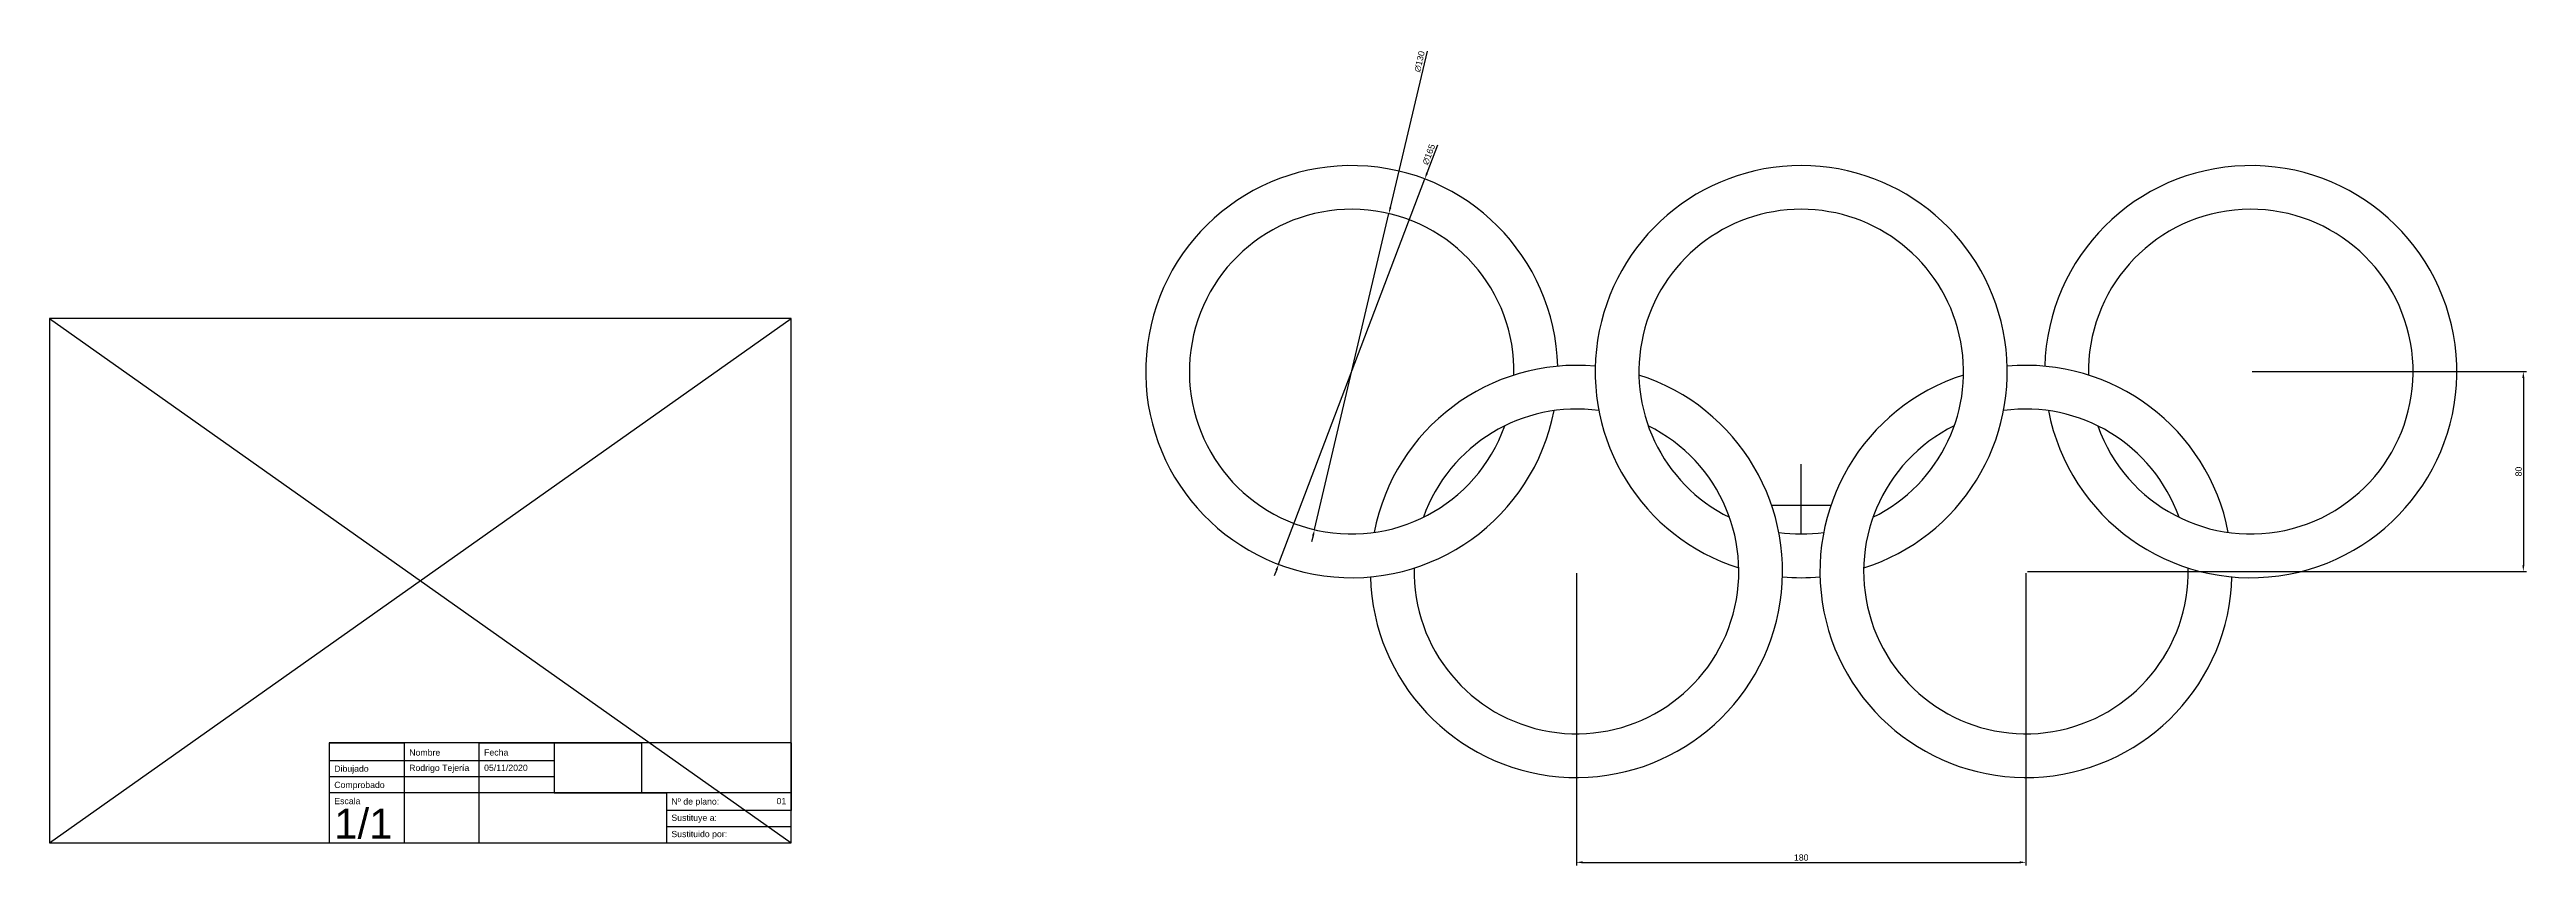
# Model space of a CAD drawing. Header units: millimetres. Extents: x 1885 to 2877, y 1673 to 2000.
import ezdxf

# ---------------------------------------------------------------- set-up
doc = ezdxf.new("R2010")
doc.units = ezdxf.units.MM
doc.layers.add('auxiliar', color=254, linetype='Continuous')
doc.layers.add('cotas', color=252, linetype='Continuous')
doc.styles.get("Standard").update_dxf_attribs({"font": 'arial.ttf'})
doc.dimstyles.new('ISO-25', dxfattribs={"dimtxt": 2.5, "dimasz": 2.5, "dimexe": 1.25, "dimexo": 0.625, "dimtad": 1, "dimtxsty": 'Standard', "dimcen": 2.5, "dimadec": 0, "dimazin": 0, "dimtfac": 1, "dimtmove": 0, "dimatfit": 3, "dimfxl": 1, "dimarcsym": 0})

# ---------------------------------------------------------------- blocks, each defined once
blk = doc.blocks.new('Cajetin_RodrigoT')
for p, q in [((-185, 40), (-185, 0)), ((0, 40), (-185, 40)), ((-185, 40), (-155, 40)), ((-185, 40), (-185, 33)), ((-155, 40), (-155, 0)), ((-125, 0), (-125, 40)), ((-125, 40), (-95, 40)), ((-95, 40), (-95, 20)), ((-95, 40), (-60, 40)), ((-60, 40), (-60, 20)), ((0, 0), (0, 40)), ((0, 40), (0, 20)), ((-185, 33), (-95, 33)), ((-95, 33), (-95, 26.5)), ((-95, 26.5), (-185, 26.5)), ((0, 20), (-185, 20)), ((-95, 20), (-50, 20)), ((-50, 20), (-50, 0)), ((0, 20), (0, 13)), ((0, 13), (-50, 13)), ((-50, 13), (-50, 6.5)), ((-185, 0), (0, 0)), ((-155, 0), (-125, 0)), ((-95, 0), (-60, 0)), ((-50, 6.5), (0, 6.5))]:
    blk.add_line(p, q)
at = {"char_height": 2.5, "attachment_point": 1}
for s, width, gutter_width, insert in [('Dibujado', 28, 140, (-183, 30.97)), ('Rodrigo Tejería', 24.8603, 12.5, (-153, 31.29)), ('Nombre', 28, 140, (-152.96, 37.43)), ('Fecha', 28, 140, (-123, 37.47)), ('Comprobado', 28, 140, (-183, 24.47)), ('Escala', 28, 140, (-183, 18)), ('Sustituye a:', 48, 12.5, (-48, 11.33)), ('Nº de plano:', 48, 12.5, (-48, 17.83)), ('Sustituido por:', 23.2247, 12.5, (-48, 4.8))]:
    blk.add_mtext_dynamic_manual_height_columns(s, width=width, gutter_width=gutter_width, heights=[0], dxfattribs=dict(at, insert=insert))
blk = doc.blocks.new('*D14')
at = {"layer": 'cotas', "color": 0, "lineweight": -2, "transparency": 16777216}
for p, q in [((2436.79, 1999), (2422.04, 1936.37)), ((2391.68, 1807.4), (2421.47, 1933.94)), ((2391.1, 1804.97), (2390.53, 1802.53))]:
    blk.add_line(p, q, dxfattribs=at)
at = {"layer": 'cotas', "color": 0, "transparency": 16777216}
for points in [[(2421.64, 1936.47), (2422.45, 1936.28), (2421.47, 1933.94)], [(2390.7, 1805.06), (2391.51, 1804.87), (2391.68, 1807.4)]]:
    blk.add_solid(points, dxfattribs=at)
at = {"layer": 'Defpoints', "color": 0, "transparency": 16777216}
for p in [(2421.47, 1933.94), (2391.68, 1807.4)]:
    blk.add_point(p, dxfattribs=at)
at = {"layer": 'cotas', "color": 0, "transparency": 16777216, "insert": (2433.78, 1994.83), "char_height": 2.5, "attachment_point": 5, "rotation": 76.75086}
blk.add_mtext('∅130', dxfattribs=at)
blk = doc.blocks.new('*D15')
at = {"layer": 'cotas', "color": 0, "lineweight": -2, "transparency": 16777216}
for p, q in [((2440.99, 1961.37), (2436.72, 1950.14)), ((2377.31, 1793.53), (2435.84, 1947.81)), ((2376.42, 1791.2), (2375.54, 1788.86))]:
    blk.add_line(p, q, dxfattribs=at)
at = {"layer": 'cotas', "color": 0, "transparency": 16777216}
for points in [[(2436.34, 1950.29), (2437.11, 1949.99), (2435.84, 1947.81)], [(2376.03, 1791.34), (2376.81, 1791.05), (2377.31, 1793.53)]]:
    blk.add_solid(points, dxfattribs=at)
at = {"layer": 'Defpoints', "color": 0, "transparency": 16777216}
for p in [(2435.84, 1947.81), (2377.31, 1793.53)]:
    blk.add_point(p, dxfattribs=at)
at = {"layer": 'cotas', "color": 0, "transparency": 16777216, "insert": (2437.46, 1957.63), "char_height": 2.5, "attachment_point": 5, "rotation": 69.22388}
blk.add_mtext('∅165', dxfattribs=at)
blk = doc.blocks.new('*D16')
at = {"layer": 'cotas', "color": 0, "lineweight": -2, "transparency": 16777216}
for p, q in [((2496.57, 1790.04), (2496.57, 1672.95)), ((2676.57, 1790.04), (2676.57, 1672.95)), ((2499.07, 1674.2), (2674.07, 1674.2))]:
    blk.add_line(p, q, dxfattribs=at)
at = {"layer": 'cotas', "color": 0, "transparency": 16777216}
for points in [[(2499.07, 1674.62), (2499.07, 1673.79), (2496.57, 1674.2)], [(2674.07, 1674.62), (2674.07, 1673.79), (2676.57, 1674.2)]]:
    blk.add_solid(points, dxfattribs=at)
at = {"layer": 'Defpoints', "color": 0, "transparency": 16777216}
for p in [(2496.57, 1790.67), (2676.57, 1790.67), (2676.57, 1674.2)]:
    blk.add_point(p, dxfattribs=at)
at = {"layer": 'cotas', "color": 0, "transparency": 16777216, "insert": (2586.57, 1676.1), "char_height": 2.5, "attachment_point": 5}
blk.add_mtext('180', dxfattribs=at)
blk = doc.blocks.new('*D17')
at = {"layer": 'cotas', "color": 0, "lineweight": -2, "transparency": 16777216}
for p, q in [((2767.2, 1870.67), (2876.97, 1870.67)), ((2875.72, 1868.17), (2875.72, 1793.17)), ((2677.2, 1790.67), (2876.97, 1790.67))]:
    blk.add_line(p, q, dxfattribs=at)
at = {"layer": 'cotas', "color": 0, "transparency": 16777216}
for points in [[(2875.3, 1868.17), (2876.13, 1868.17), (2875.72, 1870.67)], [(2875.3, 1793.17), (2876.13, 1793.17), (2875.72, 1790.67)]]:
    blk.add_solid(points, dxfattribs=at)
at = {"layer": 'Defpoints', "color": 0, "transparency": 16777216}
for p in [(2766.57, 1870.67), (2676.57, 1790.67), (2875.72, 1790.67)]:
    blk.add_point(p, dxfattribs=at)
at = {"layer": 'cotas', "color": 0, "transparency": 16777216, "insert": (2873.82, 1830.67), "char_height": 2.5, "attachment_point": 5, "rotation": 90}
blk.add_mtext('80', dxfattribs=at)

msp = doc.modelspace()

# ---------------------------------------------------------------- linework, layer by layer
msp.add_line((1885.166, 1891.985), (2182.166, 1681.985))
msp.add_lwpolyline([(1885.166, 1681.985), (2182.166, 1681.985), (2182.166, 1891.985), (1885.166, 1891.985)], close=True)
for centre, radius, start, end in [((2406.574, 1870.67), 82.5, 1.497366, 349.082484), ((2586.574, 1870.67), 82.5, 287.650437, 252.349563), ((2766.574, 1870.67), 82.5, 190.917516, 178.502634), ((2406.574, 1870.67), 65, 358.78016, 340.504826), ((2586.574, 1870.67), 65, 296.228096, 243.771904), ((2766.574, 1870.67), 65, 199.495174, 181.21984), ((2496.574, 1790.67), 82.5, 181.497366, 72.349563), ((2496.574, 1790.67), 82.5, 84.764445, 169.082484), ((2676.574, 1790.67), 82.5, 107.650437, 358.502634), ((2676.574, 1790.67), 82.5, 10.917516, 95.235555), ((2496.574, 1790.67), 65, 82.047239, 160.504826), ((2676.574, 1790.67), 65, 19.495174, 97.952761), ((2496.574, 1790.67), 65, 178.78016, 63.771904), ((2676.574, 1790.67), 65, 116.228096, 1.21984), ((2586.574, 1870.67), 65, 262.047239, 277.952761), ((2586.574, 1870.67), 82.5, 264.764445, 275.235555)]:
    msp.add_arc(centre, radius, start, end)
at = {"layer": 'auxiliar'}
for p, q in [((1885.166, 1681.985), (2182.166, 1891.985)), ((2586.574, 1805.67), (2586.574, 1833.682)), ((2574.695, 1817.191), (2598.453, 1817.191))]:
    msp.add_line(p, q, dxfattribs=at)

# ---------------------------------------------------------------- block references
msp.add_blockref('Cajetin_RodrigoT', (2182.166, 1681.985))

# ---------------------------------------------------------------- texts
at = {"attachment_point": 1}
for s, width, heights, insert, char_height in [('05/11/2020', 19.60577, [0], (2059.166, 1713.32), 2.5), ('1/1', 65.12975, [44.702], (1999.166, 1695.685), 12), ('\\pxqr;01', 25.58264, [0], (2154.583, 1699.985), 2.5)]:
    msp.add_mtext_dynamic_manual_height_columns(s, width=width, gutter_width=12.5, heights=heights, dxfattribs=dict(at, insert=insert, char_height=char_height))

# ---------------------------------------------------------------- dimensions: what is measured, and where the dimension line sits
at = {"layer": 'cotas'}
dim = msp.add_diameter_dim_2p(p1=(2391.677, 1807.4), p2=(2421.471, 1933.94), dimstyle='ISO-25', dxfattribs=at)
dim.commit()
dim.dimension.update_dxf_attribs({"geometry": '*D14', "text_midpoint": (2435.702, 1994.382), "dimtype": 163})
dim = msp.add_diameter_dim_2p(p1=(2377.31, 1793.535), p2=(2435.838, 1947.805), dimstyle='ISO-25', dxfattribs=at)
dim.commit()
dim.dimension.update_dxf_attribs({"geometry": '*D15', "text_midpoint": (2437.456, 1957.626)})
dim = msp.add_linear_dim(base=(2875.717, 1790.67), p1=(2766.574, 1870.67), p2=(2676.574, 1790.67), angle=90, dimstyle='ISO-25', dxfattribs=at)
dim.commit()
dim.dimension.update_dxf_attribs({"geometry": '*D17', "text_midpoint": (2873.815, 1830.67)})
dim = msp.add_linear_dim(base=(2676.574, 1674.202), p1=(2496.574, 1790.67), p2=(2676.574, 1790.67), dimstyle='ISO-25', dxfattribs=at)
dim.commit()
dim.dimension.update_dxf_attribs({"geometry": '*D16', "text_midpoint": (2586.574, 1676.103)})

doc.saveas('drawing.dxf')
